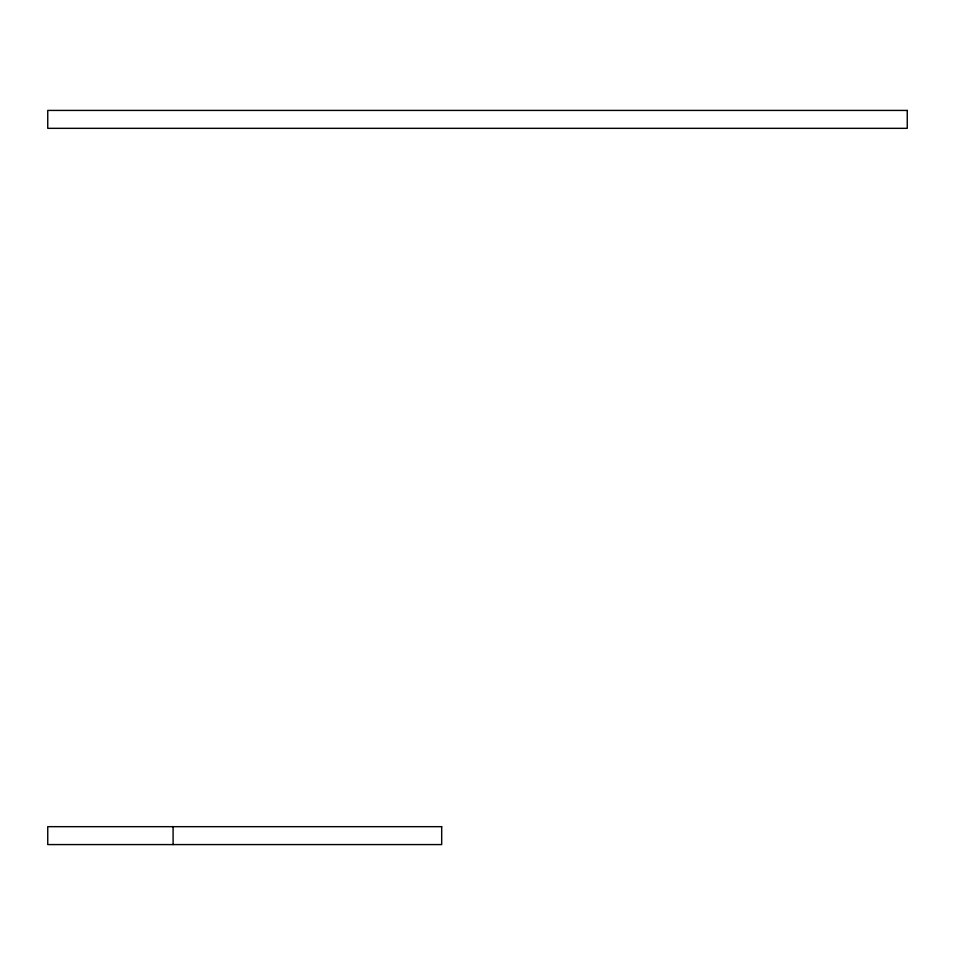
<?xml version="1.0" encoding="UTF-8"?>
<svg xmlns="http://www.w3.org/2000/svg" width="955" height="955" viewBox="0 0 955 955"><rect width="100%" height="100%" fill="white"/><g stroke="black" fill="none" stroke-linecap="round" stroke-linejoin="round"><path stroke-width="1.43" d="M173.094 826.672L173.094 844.578M907.25 110.422L47.75 110.422L47.75 128.328L907.25 128.328L907.25 110.422M441.688 826.672L47.75 826.672L47.75 844.578L441.688 844.578L441.688 826.672"/></g></svg>
